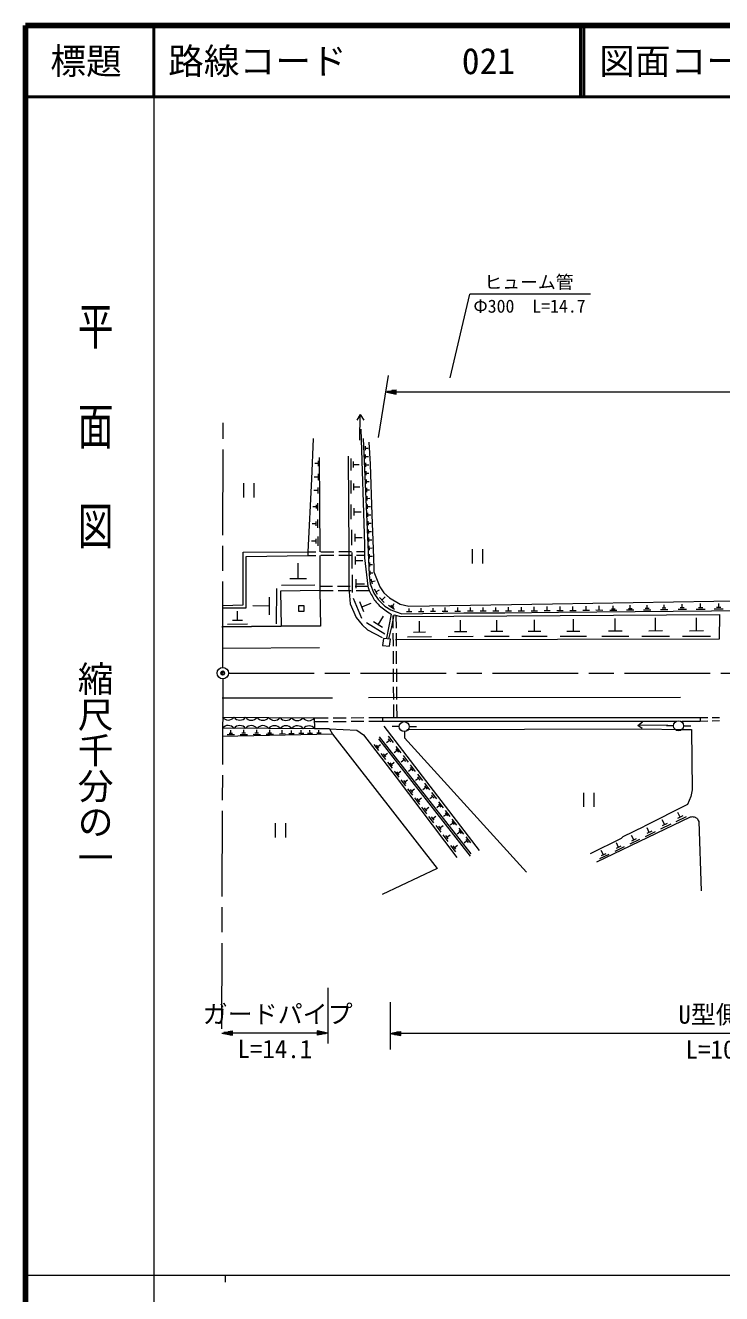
# Model space of a CAD drawing. Units: millimetres, scale not verified. Extents: x 40000 to 680000, y 20000 to 380000.
# Drawn here: x 40000 to 137545, y 202409 to 380000 of the extents above; entities that cross this region are included whole.
import ezdxf
from ezdxf.enums import TextEntityAlignment as Align

# ---------------------------------------------------------------- set-up
doc = ezdxf.new("R2010")
doc.units = ezdxf.units.MM
doc.header["$LTSCALE"] = 1000
doc.header["$PDMODE"] = 32
doc.header["$PDSIZE"] = 500
doc.linetypes.add('CHAIN', pattern=[18.5, 12, -1.5, 3.5, -1.5])
for name, color, linetype, lineweight in [('M-BGD', 7, 'Continuous', 13), ('M-BMK', 2, 'CHAIN', 13), ('M-BMK-SRVR', 3, 'Continuous', 13), ('M-STR-HTXT', 7, 'Continuous', 13), ('M-STR-STRD', 7, 'Continuous', 13), ('M-TTL', 2, 'Continuous', 140), ('M-TTL-BAND', 7, 'Continuous', 13), ('M-TTL-LINE', 7, 'Continuous', 50)]:
    doc.layers.add(name, color=color, linetype=linetype, lineweight=lineweight)
doc.layers.add('M-OTRS', color=6, linetype='Continuous')
doc.layers.add('M-TTL-TXT', color=7, linetype='Continuous')
doc.styles.add('@ＭＳ ゴシック', font='')
doc.styles.add('ＭＳ ゴシック', font='')
doc.styles.get('@ＭＳ ゴシック').set_extended_font_data('@MS Gothic')
doc.styles.get('ＭＳ ゴシック').set_extended_font_data('MS Gothic')

msp = doc.modelspace()

# ---------------------------------------------------------------- linework, layer by layer
at = {"layer": 'M-BGD'}
for p, q in [((86927, 325495), (86430, 324729)), ((86874, 321895), (86927, 325495)), ((86927, 325495), (87438, 324729)), ((87015, 323446), (87529, 307312)), ((80333, 322129), (80079, 316456)), ((87341, 322127), (88146, 303050)), ((88122, 321621), (88291, 318573)), ((85243, 319673), (85328, 306381)), ((87640, 320507), (87631, 321093)), ((87635, 320800), (88026, 320806)), ((87675, 319337), (87666, 319922)), ((81029, 318646), (80543, 318647)), ((81031, 319011), (81028, 318281)), ((81179, 319504), (81264, 306296)), ((85647, 317664), (85642, 319341)), ((85981, 318084), (85979, 318923)), ((85980, 318504), (86763, 318506)), ((87671, 319630), (88061, 319636)), ((87720, 318167), (87711, 318752)), ((87715, 318459), (88105, 318465)), ((88291, 318573), (88545, 311461)), ((80079, 316456), (79571, 306296)), ((81021, 316758), (80458, 316759)), ((81022, 317180), (81019, 316336)), ((85656, 314455), (85651, 316291)), ((87742, 316996), (87734, 317581)), ((87738, 317289), (88128, 317295)), ((87793, 315826), (87785, 316411)), ((87789, 316118), (88179, 316124)), ((70552, 315873), (70552, 313873)), ((72052, 313873), (72052, 315873)), ((80978, 314868), (80416, 314869)), ((80980, 315290), (80977, 314446)), ((86021, 314915), (86019, 315833)), ((86020, 315374), (86877, 315377)), ((87832, 314655), (87829, 315241)), ((87830, 314948), (88221, 314951)), ((80732, 312585), (80251, 312583)), ((80731, 312843), (80733, 312327)), ((80936, 313102), (80941, 312070)), ((85666, 310840), (85660, 312905)), ((87891, 313478), (87888, 314064)), ((87890, 313771), (88280, 313773)), ((87947, 312319), (87944, 312905)), ((87946, 312612), (88336, 312614)), ((80947, 310807), (80946, 309634)), ((86078, 311357), (86075, 312390)), ((86076, 311874), (87040, 311877)), ((88000, 311160), (87997, 311746)), ((87998, 311453), (88388, 311455)), ((88545, 311461), (88715, 306719)), ((80712, 310221), (80165, 310221)), ((80712, 310514), (80712, 309928)), ((85755, 307202), (85749, 309356)), ((88049, 310001), (88046, 310586)), ((88048, 310294), (88438, 310296)), ((88099, 308842), (88076, 309427)), ((88087, 309135), (88477, 309150)), ((80696, 307785), (80090, 307784)), ((80696, 308110), (80697, 307461)), ((80956, 308435), (80957, 307136)), ((86184, 307741), (86181, 308818)), ((86183, 308280), (87188, 308284)), ((87529, 307312), (87529, 305449)), ((88141, 307683), (88132, 308268)), ((88137, 307976), (88527, 307982)), ((70511, 306211), (79571, 306296)), ((70511, 298845), (70511, 306211)), ((70935, 305619), (79571, 305788)), ((70935, 298422), (70935, 305619)), ((79571, 306296), (80700, 306298)), ((79571, 306296), (79571, 305788)), ((79571, 305788), (80700, 305790)), ((81264, 305788), (81264, 301470)), ((81400, 306300), (83200, 306304)), ((81400, 305792), (83200, 305796)), ((83900, 306305), (85700, 306309)), ((83900, 305797), (85700, 305801)), ((85328, 306381), (85328, 305873)), ((85328, 305873), (85328, 301555)), ((85803, 303951), (85797, 306174)), ((86246, 304508), (86243, 305619)), ((86400, 306311), (87529, 306313)), ((86400, 305803), (87529, 305805)), ((88193, 306524), (88184, 307109)), ((88188, 306817), (88579, 306823)), ((88226, 305365), (88218, 305950)), ((88222, 305658), (88612, 305664)), ((88715, 306719), (88799, 304010)), ((102581, 306656), (102581, 304656)), ((104081, 304656), (104081, 306656)), ((78218, 302506), (78204, 304672)), ((86245, 305064), (87282, 305067)), ((87529, 305449), (87957, 301474)), ((88260, 304206), (88251, 304791)), ((88256, 304498), (88646, 304505)), ((88799, 304010), (88799, 303502)), ((79378, 302512), (77058, 302499)), ((85850, 300572), (85843, 303051)), ((86344, 301193), (86340, 302433)), ((88146, 303050), (88321, 301807)), ((88320, 303041), (88296, 303626)), ((88308, 303334), (88698, 303350)), ((88644, 301774), (88459, 302444)), ((88551, 302109), (88998, 302233)), ((88799, 303502), (89646, 301385)), ((75167, 301138), (75124, 296209)), ((81264, 300877), (75761, 300793)), ((75761, 300793), (75845, 295882)), ((80544, 301591), (75903, 301564)), ((81264, 301470), (83010, 301471)), ((81264, 301470), (81264, 300877)), ((81264, 300877), (83122, 300878)), ((81264, 300877), (81349, 295882)), ((83710, 301472), (85510, 301473)), ((83822, 300878), (85622, 300879)), ((85328, 301555), (85339, 300955)), ((85339, 300955), (85346, 300695)), ((85346, 300695), (85497, 299015)), ((86210, 301473), (87957, 301474)), ((86322, 300879), (88181, 300880)), ((86342, 301813), (87499, 301817)), ((88321, 301807), (88801, 300512)), ((88801, 300512), (89406, 299592)), ((89317, 300315), (88896, 301048)), ((89106, 300682), (89595, 300962)), ((89646, 301385), (90239, 300539)), ((90239, 300539), (91001, 299861)), ((67633, 298761), (70511, 298845)), ((67633, 298422), (70935, 298422)), ((74160, 298682), (71860, 298701)), ((74171, 299914), (74149, 297450)), ((85497, 299015), (86344, 297067)), ((87136, 296942), (85989, 299756)), ((87412, 297875), (86839, 299281)), ((87126, 298578), (88438, 299114)), ((89406, 299592), (90346, 298683)), ((90282, 299193), (89608, 299873)), ((89945, 299533), (90399, 299982)), ((90346, 298683), (91215, 298145)), ((91737, 298195), (90874, 298756)), ((91001, 299861), (92525, 298930)), ((91633, 298508), (91202, 298789)), ((91418, 298648), (91680, 299051)), ((92525, 298930), (93710, 298676)), ((93710, 298676), (113861, 299015)), ((93766, 297869), (93767, 298354)), ((95439, 297887), (95440, 298372)), ((97112, 297905), (97113, 298391)), ((98793, 297943), (98794, 298467)), ((100571, 297947), (100572, 298472)), ((102350, 297951), (102352, 298477)), ((104129, 297956), (104130, 298504)), ((105908, 297960), (105911, 298507)), ((107687, 297963), (107690, 298511)), ((109490, 297967), (109493, 298547)), ((111294, 297993), (111296, 298573)), ((113097, 298037), (113100, 298617)), ((113861, 299015), (136467, 299353)), ((114900, 298027), (114903, 298606)), ((116710, 298025), (116714, 298614)), ((118557, 298056), (118562, 298688)), ((120404, 298090), (120408, 298723)), ((122366, 298258), (122366, 298730)), ((124739, 298304), (124738, 298793)), ((127111, 298342), (127110, 298831)), ((129746, 298381), (129221, 298379)), ((129484, 298380), (129483, 298869)), ((132309, 298423), (131730, 298421)), ((132020, 298422), (132019, 298962)), ((134906, 298461), (134292, 298459)), ((134599, 298460), (134598, 299033)), ((136467, 299353), (140785, 299438)), ((137438, 298486), (136824, 298484)), ((137131, 298485), (137130, 299058)), ((70409, 296687), (69015, 296685)), ((69712, 296686), (69709, 297988)), ((86344, 297067), (87191, 296051)), ((89407, 296067), (90151, 297274)), ((91255, 297575), (90577, 294189)), ((91215, 298145), (91949, 297856)), ((91339, 295797), (91683, 297445)), ((91339, 295797), (91683, 297445)), ((91339, 295797), (91683, 297445)), ((91482, 297388), (91494, 295582)), ((91683, 297445), (92575, 297237)), ((91683, 297445), (92575, 297237)), ((91683, 297445), (92575, 297237)), ((91924, 297389), (91936, 295582)), ((91949, 297856), (92732, 297620)), ((92575, 297237), (137313, 297491)), ((92575, 297237), (137313, 297491)), ((92575, 297237), (137313, 297491)), ((92732, 297620), (101415, 297745)), ((94130, 297869), (93402, 297869)), ((95803, 297887), (95075, 297887)), ((97476, 297905), (96748, 297905)), ((99186, 297943), (98399, 297943)), ((100964, 297947), (100178, 297947)), ((100971, 295090), (100962, 296714)), ((101415, 297745), (107172, 297745)), ((102744, 297950), (101956, 297952)), ((104540, 297956), (103718, 297956)), ((106319, 297958), (105497, 297961)), ((106051, 295125), (106046, 296718)), ((107172, 297745), (114707, 297829)), ((108098, 297962), (107276, 297965)), ((109925, 297966), (109056, 297968)), ((111728, 297991), (110859, 297994)), ((111323, 295119), (111319, 296775)), ((113532, 298036), (112662, 298038)), ((115335, 298026), (114465, 298028)), ((114707, 297829), (162798, 298253)), ((117152, 298023), (116269, 298028)), ((116773, 295144), (116769, 296863)), ((119032, 298053), (118083, 298058)), ((120878, 298088), (119929, 298093)), ((122872, 298058), (121862, 298054)), ((122619, 298259), (122114, 298257)), ((122639, 295169), (122638, 296943)), ((125263, 298096), (124215, 298092)), ((125001, 298305), (124477, 298303)), ((127636, 298134), (126588, 298130)), ((127373, 298343), (126849, 298341)), ((128299, 295204), (128280, 297025)), ((130008, 298172), (128960, 298168)), ((132599, 298192), (131442, 298188)), ((135214, 298217), (133986, 298213)), ((134018, 295202), (133999, 297023)), ((137745, 298241), (136518, 298237)), ((137229, 294104), (137313, 297491)), ((67548, 295797), (75845, 295882)), ((75845, 295882), (67548, 295797)), ((75845, 295882), (67548, 295797)), ((71107, 296130), (68318, 296127)), ((81349, 295882), (75845, 295882)), ((87191, 296051), (87953, 295374)), ((90380, 294752), (87795, 296348)), ((87953, 295374), (89985, 294273)), ((90053, 295668), (88760, 296466)), ((90916, 294104), (91339, 295797)), ((91499, 294882), (91511, 293082)), ((91941, 294882), (91953, 293082)), ((96046, 295023), (94377, 295007)), ((95212, 295015), (95196, 296573)), ((101841, 295094), (100101, 295086)), ((106904, 295127), (105197, 295123)), ((112210, 295120), (110436, 295118)), ((117693, 295146), (115852, 295143)), ((123589, 295168), (121688, 295169)), ((129275, 295213), (127323, 295195)), ((134994, 295211), (133042, 295192)), ((91847, 294019), (137229, 294104)), ((96888, 294363), (93548, 294331)), ((102714, 294403), (99235, 294386)), ((107758, 294446), (104346, 294439)), ((113099, 294412), (109549, 294406)), ((118615, 294411), (114933, 294405)), ((124539, 294407), (120738, 294409)), ((130258, 294442), (126355, 294405)), ((135977, 294439), (132074, 294402)), ((91516, 292382), (91528, 290582)), ((91958, 292382), (91970, 290582)), ((91532, 289882), (91544, 288082)), ((91974, 289882), (91986, 288082)), ((91549, 287382), (91561, 285582)), ((91991, 287382), (92003, 285582)), ((91566, 284882), (91578, 283075)), ((92008, 284882), (92020, 283075)), ((67631, 283135), (80514, 283028)), ((80514, 283028), (82423, 283037)), ((80550, 281507), (80514, 283028)), ((80526, 282530), (82431, 282536)), ((83123, 283041), (84923, 283050)), ((83131, 282539), (84931, 282545)), ((85623, 283053), (87423, 283062)), ((85631, 282548), (87431, 282554)), ((88123, 283065), (90032, 283074)), ((88131, 282557), (90036, 282563)), ((90032, 283074), (134519, 283097)), ((90032, 283074), (90036, 282563)), ((90036, 282563), (126391, 282589)), ((125785, 281957), (126448, 282455)), ((126391, 282589), (131133, 282589)), ((131979, 282589), (134519, 282589)), ((134519, 283097), (134519, 282589)), ((134519, 283097), (135624, 283097)), ((134519, 282589), (135624, 282611)), ((136232, 283097), (137258, 283097)), ((136232, 282622), (137258, 282642)), ((83046, 280765), (67581, 280431)), ((80550, 281507), (67625, 281571)), ((69288, 280654), (68279, 280657)), ((69037, 280856), (68532, 280858)), ((68784, 280857), (68786, 281328)), ((71106, 280665), (70097, 280669)), ((70854, 280868), (70350, 280869)), ((70602, 280869), (70604, 281339)), ((72924, 280673), (71915, 280683)), ((72674, 280877), (72170, 280883)), ((72422, 280880), (72426, 281351)), ((74742, 280681), (73733, 280692)), ((74492, 280886), (73987, 280891)), ((74240, 280888), (74244, 281359)), ((76383, 280774), (75604, 280765)), ((75993, 280769), (75987, 281288)), ((77673, 280774), (76914, 280782)), ((77293, 280778), (77298, 281284)), ((78998, 280849), (78290, 280849)), ((78644, 280849), (78638, 281321)), ((80240, 280839), (79532, 280836)), ((79886, 280838), (79876, 281310)), ((82621, 281502), (80550, 281507)), ((81430, 280901), (80811, 280898)), ((81121, 280900), (81107, 281313)), ((82621, 281502), (83046, 280765)), ((82621, 281502), (86429, 281319)), ((83046, 280765), (97689, 261931)), ((86429, 281319), (87360, 280642)), ((87360, 280642), (91932, 274715)), ((90209, 281863), (103559, 264458)), ((92382, 281800), (91382, 281800)), ((93117, 281235), (93117, 280219)), ((93456, 281404), (126391, 281489)), ((93782, 281800), (94782, 281800)), ((129950, 282009), (125785, 281957)), ((126404, 281537), (125785, 281957)), ((126391, 281489), (131895, 281404)), ((130815, 281923), (129815, 281923)), ((131895, 281404), (133334, 281404)), ((132215, 281923), (133215, 281923)), ((133334, 281404), (133419, 272937)), ((89518, 278465), (88866, 279311)), ((89524, 278807), (89198, 279230)), ((89361, 279018), (89755, 279322)), ((89466, 280074), (102305, 263683)), ((89570, 280382), (102409, 263991)), ((91009, 279883), (90587, 279546)), ((90829, 280479), (91550, 279575)), ((90829, 280109), (91189, 279657)), ((91918, 279043), (92612, 278118)), ((93117, 280219), (110220, 261423)), ((90480, 277216), (89829, 278061)), ((90487, 277557), (90161, 277980)), ((90324, 277769), (90718, 278073)), ((92080, 278441), (91649, 278117)), ((91906, 278673), (92254, 278210)), ((93077, 277144), (92646, 276820)), ((92904, 277375), (93251, 276913)), ((92915, 277745), (93610, 276821)), ((91443, 275966), (90792, 276811)), ((91450, 276308), (91124, 276730)), ((91287, 276519), (91681, 276823)), ((92370, 274730), (91719, 275575)), ((92376, 275071), (92051, 275494)), ((92213, 275283), (92608, 275587)), ((94086, 275850), (93661, 275518)), ((93908, 276078), (94264, 275622)), ((93913, 276448), (94624, 275536)), ((91932, 274715), (100464, 263491)), ((93321, 273509), (92670, 274354)), ((93327, 273851), (93001, 274273)), ((93164, 274062), (93558, 274366)), ((95090, 274563), (94658, 274238)), ((94916, 274794), (95263, 274331)), ((94928, 275164), (95622, 274239)), ((95922, 273503), (96269, 273041)), ((95934, 273873), (96628, 272948)), ((94274, 272210), (93594, 273094)), ((94281, 272567), (93940, 273009)), ((94111, 272788), (94522, 273106)), ((95243, 270913), (94555, 271842)), ((95257, 271283), (94913, 271748)), ((95085, 271515), (95519, 271837)), ((96096, 273272), (95664, 272948)), ((97079, 272005), (96669, 271685)), ((96907, 272225), (97250, 271786)), ((96911, 272582), (97598, 271703)), ((118198, 272551), (118198, 270551)), ((119698, 270551), (119698, 272551)), ((133249, 272006), (132741, 270905)), ((133419, 272937), (133249, 272006)), ((96241, 269616), (95553, 270545)), ((96255, 269986), (95911, 270450)), ((96083, 270218), (96516, 270540)), ((98033, 270738), (97641, 270431)), ((97869, 270948), (98198, 270528)), ((97873, 271290), (98530, 270449)), ((98832, 270075), (99489, 269234)), ((132741, 270905), (126730, 267857)), ((74993, 268303), (74993, 266303)), ((76493, 266303), (76493, 268303)), ((97247, 268325), (96542, 269241)), ((97254, 268695), (96901, 269153)), ((97078, 268924), (97505, 269254)), ((98992, 269523), (98600, 269217)), ((98828, 269734), (99156, 269313)), ((99927, 268293), (99535, 267987)), ((99763, 268504), (100091, 268083)), ((99767, 268845), (100423, 268004)), ((120041, 262862), (133177, 269160)), ((129925, 268244), (129203, 267892)), ((129564, 268068), (129235, 268742)), ((132592, 269185), (131147, 268481)), ((132090, 269298), (131367, 268946)), ((131729, 269122), (131400, 269796)), ((134330, 268532), (134689, 258798)), ((98236, 267021), (97548, 267951)), ((98250, 267391), (97906, 267856)), ((98078, 267623), (98511, 267945)), ((99225, 265717), (98537, 266647)), ((99239, 266087), (98895, 266552)), ((99067, 266320), (99500, 266641)), ((100898, 267050), (100506, 266743)), ((100734, 267260), (101062, 266840)), ((100738, 267602), (101394, 266761)), ((123513, 266164), (123767, 266418)), ((123767, 266418), (126730, 267857)), ((125227, 265930), (124923, 266554)), ((128224, 267058), (126847, 266388)), ((127746, 267166), (127058, 266831)), ((127402, 266998), (127088, 267640)), ((130427, 268131), (128982, 267427)), ((100304, 264274), (99589, 265182)), ((100307, 264644), (99950, 265098)), ((100129, 264871), (100552, 265205)), ((101869, 265807), (101477, 265500)), ((101705, 266017), (102033, 265596)), ((101709, 266359), (102365, 265518)), ((119195, 264047), (123513, 266164)), ((123909, 264957), (122572, 264306)), ((123445, 265062), (122776, 264736)), ((123110, 264899), (122806, 265523)), ((126026, 265988), (124689, 265337)), ((125562, 266093), (124893, 265767)), ((121753, 263907), (120455, 263275)), ((121302, 264009), (120653, 263693)), ((120978, 263851), (120682, 264456)), ((97689, 261931), (89985, 258290))]:
    msp.add_line(p, q, dxfattribs=at)
for points in [[(78274, 298730), (78274, 297952), (79052, 297952), (79052, 298730)], [(90052, 293166), (91035, 293050), (91151, 294033), (90167, 294149)]]:
    msp.add_lwpolyline(points, close=True, dxfattribs=at)
for centre in [(93082, 281800), (131515, 281923)]:
    msp.add_circle(centre, 700, dxfattribs=at)
for centre, radius, start, end in [((68441, 283739), 1010, 216.69195, 322.35542), ((70051, 283726), 1010, 216.69195, 322.35542), ((71662, 283712), 1010, 216.69195, 322.35542), ((73272, 283699), 1010, 216.69195, 322.35542), ((74882, 283685), 1010, 216.69195, 322.35542), ((76493, 283672), 1010, 216.69195, 322.35542), ((78103, 283659), 1010, 216.69195, 322.35542), ((79714, 283645), 1010, 216.69195, 322.35542), ((68430, 280951), 1016, 37.03467, 142.40193), ((70045, 280943), 1016, 37.03467, 142.40193), ((71661, 280935), 1016, 37.03467, 142.40193), ((73277, 280927), 1016, 37.03467, 142.40193), ((74893, 280919), 1016, 37.03467, 142.40193), ((76508, 280911), 1016, 37.03467, 142.40193), ((78124, 280904), 1016, 37.03467, 142.40193), ((79740, 280896), 1016, 37.03467, 142.40193)]:
    msp.add_arc(centre, radius, start, end, dxfattribs=at)
for points, knots in [([(87957, 301474), (88052, 301191), (88083, 301108), (88181, 300880), (88313, 300570), (88412, 300408), (88574, 300113), (88730, 299830), (88800, 299660), (88989, 299398), (89186, 299124), (89343, 299009), (89587, 298776), (90168, 298222), (90455, 298084), (91255, 297575)], [0, 0, 0, 0, 1, 1, 1, 2, 2, 2, 3, 3, 3, 4, 4, 4, 5, 5, 5, 5]), ([(133177, 269160), (133400, 269196), (133511, 269224), (133710, 269162), (133862, 269116), (133948, 269073), (134068, 268969), (134218, 268838), (134252, 268730), (134330, 268532)], [0, 0, 0, 0, 1, 1, 1, 2, 2, 2, 3, 3, 3, 3])]:
    msp.add_open_spline(points, degree=3, knots=knots, dxfattribs=at)
at = {"layer": 'M-BMK'}
for p, q in [((67654, 290104), (67710, 324326)), ((67650, 288504), (67471, 238223)), ((68452, 289297), (166811, 289290))]:
    msp.add_line(p, q, dxfattribs=at)
at = {"layer": 'M-BMK-SRVR'}
msp.add_circle((67652, 289304), 800, dxfattribs=at)
at = {"layer": 'M-OTRS'}
msp.add_point((67652, 289304), dxfattribs=at)
at = {"layer": 'M-STR-HTXT'}
for p, q in [((99528, 330647), (102260, 342354)), ((119175, 342359), (102260, 342354)), ((90815, 330972), (89410, 322293)), ((90444, 328680), (91944, 328980)), ((90444, 328680), (91944, 328380)), ((90444, 328680), (91944, 328680)), ((91944, 328740), (90744, 328740)), ((91944, 328620), (90744, 328620)), ((91044, 328800), (91944, 328800)), ((91044, 328560), (91944, 328560)), ((91944, 328860), (91344, 328860)), ((91644, 328920), (91944, 328920)), ((91944, 328380), (91944, 328980)), ((91944, 328680), (289198, 328680)), ((91944, 328500), (91344, 328500)), ((91644, 328440), (91944, 328440)), ((82389, 245247), (82361, 237445)), ((91111, 243212), (91111, 236595)), ((67504, 238904), (69004, 239204)), ((67504, 238904), (69004, 238604)), ((67504, 238904), (69004, 238904)), ((69004, 238964), (67804, 238964)), ((69004, 238844), (67804, 238844)), ((68104, 239024), (69004, 239024)), ((68104, 238784), (69004, 238784)), ((69004, 239084), (68404, 239084)), ((69004, 238724), (68404, 238724)), ((68704, 239144), (69004, 239144)), ((68704, 238664), (69004, 238664)), ((69004, 238604), (69004, 239204)), ((80866, 238904), (69004, 238904)), ((82366, 238904), (80866, 239204)), ((80866, 239204), (80866, 238604)), ((81166, 239144), (80866, 239144)), ((80866, 239084), (81466, 239084)), ((81766, 239024), (80866, 239024)), ((80866, 238964), (82066, 238964)), ((82366, 238904), (80866, 238604)), ((82366, 238904), (80866, 238904)), ((80866, 238844), (82066, 238844)), ((81766, 238784), (80866, 238784)), ((80866, 238724), (81466, 238724)), ((81166, 238664), (80866, 238664)), ((91111, 238837), (92611, 239137)), ((91111, 238837), (92611, 238537)), ((91111, 238837), (92611, 238837)), ((92611, 238897), (91411, 238897)), ((92611, 238777), (91411, 238777)), ((91711, 238957), (92611, 238957)), ((91711, 238717), (92611, 238717)), ((92611, 239017), (92011, 239017)), ((92611, 238657), (92011, 238657)), ((92311, 239077), (92611, 239077)), ((92311, 238597), (92611, 238597)), ((92611, 238537), (92611, 239137)), ((191442, 238837), (92611, 238837))]:
    msp.add_line(p, q, dxfattribs=at)
at = {"layer": 'M-STR-STRD'}
for p, q in [((81196, 292845), (67640, 292764)), ((83040, 285802), (67575, 285806)), ((131776, 285869), (88089, 285841))]:
    msp.add_line(p, q, dxfattribs=at)
at = {"layer": 'M-TTL'}
for p, q in [((40000, 380000), (40000, 20000)), ((680000, 380000), (40000, 380000))]:
    msp.add_line(p, q, dxfattribs=at)
at = {"layer": 'M-TTL-BAND'}
for p, q in [((58000, 370000), (58000, 20000)), ((40000, 205000), (579000, 205000)), ((68000, 205000), (68000, 204000))]:
    msp.add_line(p, q, dxfattribs=at)
at = {"layer": 'M-TTL-LINE'}
for p, q in [((58000, 380000), (58000, 370000)), ((117750, 380000), (117750, 370000)), ((118250, 380000), (118250, 370000)), ((40000, 370000), (680000, 370000))]:
    msp.add_line(p, q, dxfattribs=at)

# ---------------------------------------------------------------- texts
at = {"layer": 'M-STR-HTXT', "style": 'ＭＳ ゴシック'}
for s, p in [('ヒューム管', (110549, 344047)), ('Φ300\u3000L=14.7', (110630, 340689))]:
    msp.add_text(s, height=1833, rotation=0.078, dxfattribs=at).set_placement(p, align=Align.MIDDLE_CENTER)
for s, p in [('ガードパイプ', (64848, 239502)), ('U型側溝', (131481, 239436))]:
    msp.add_text(s, height=2566, dxfattribs=at).set_placement(p, align=Align.BOTTOM_LEFT)
for s, p in [('L=14.1', (69709, 234626)), ('L=100.0', (132488, 234559))]:
    msp.add_text(s, height=2566, rotation=359.903, dxfattribs=at).set_placement(p, align=Align.BOTTOM_LEFT)
at = {"layer": 'M-TTL-BAND', "style": '@ＭＳ ゴシック', "width": 1.4}
msp.add_text('平  面  図', height=3666, rotation=270, dxfattribs=at).set_placement((49777, 306475), align=Align.MIDDLE_RIGHT)
at = {"layer": 'M-TTL-BAND', "style": '@ＭＳ ゴシック'}
msp.add_text('縮尺千分の一', height=3666, rotation=270, dxfattribs=at).set_placement((49777, 261030), align=Align.MIDDLE_RIGHT)
at = {"layer": 'M-TTL-TXT', "style": 'ＭＳ ゴシック'}
msp.add_text('標題', height=3666, dxfattribs=at).set_placement((48500, 375000), align=Align.MIDDLE_CENTER)
for s, p in [('路線コード', (60000, 375000)), ('021', (101142, 375000)), ('図面コード', (120380, 375000))]:
    msp.add_text(s, height=3666, dxfattribs=at).set_placement(p, align=Align.MIDDLE_LEFT)

doc.saveas('drawing.dxf')
